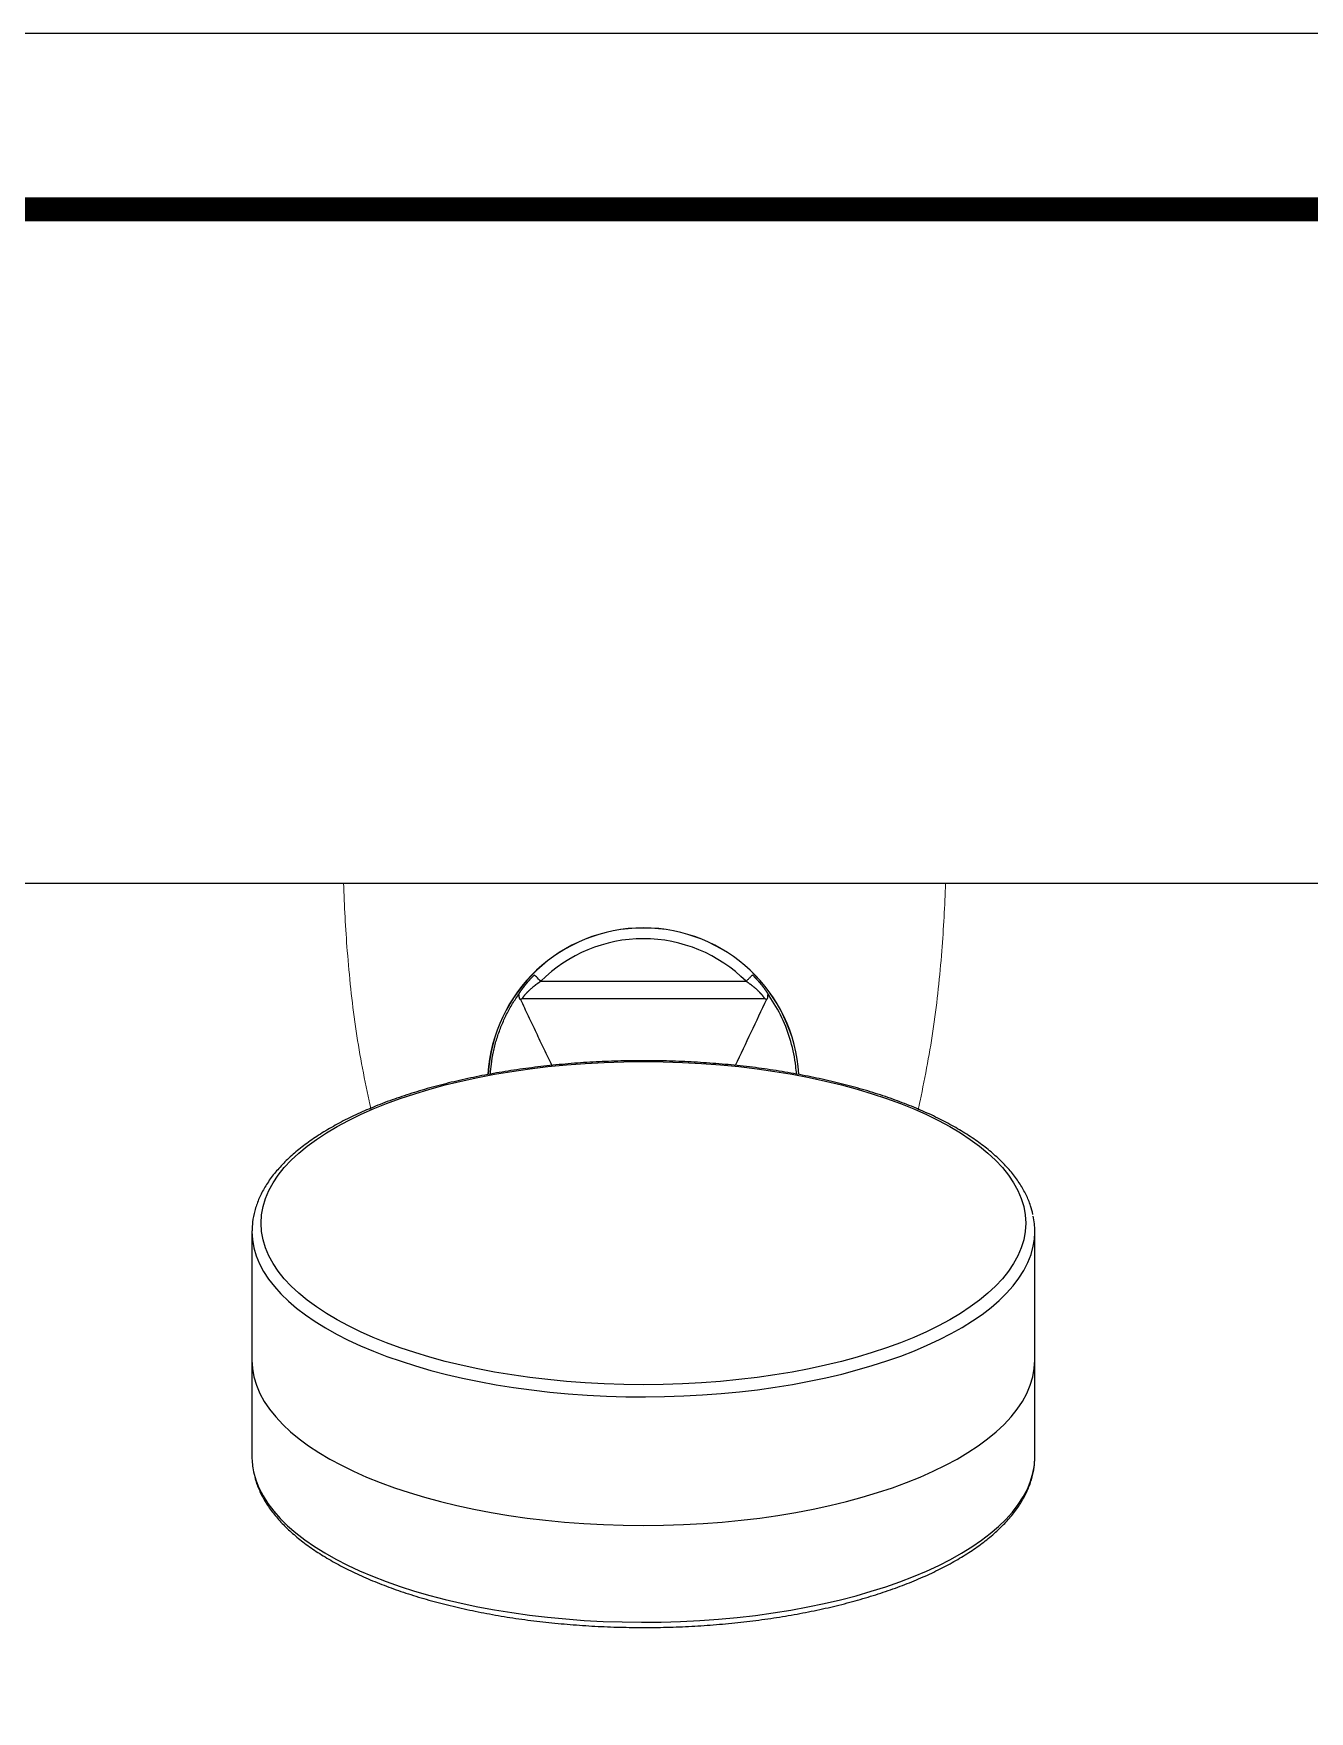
# Model space of a CAD drawing. Extents: x 1151 to 2280, y 0 to 827.
# Drawn here: x 1576 to 1715.3, y 643.6 to 826.8 of the extents above; entities that cross this region are included whole.
import ezdxf

# ---------------------------------------------------------------- set-up
doc = ezdxf.new("R2010")
doc.units = 0
doc.header["$LTSCALE"] = 10
doc.header["$MEASUREMENT"] = 0
doc.layers.get('0').update_dxf_attribs({"linetype": 'CONTINUOUS'})
doc.layers.add('1', color=7, linetype='CONTINUOUS')

msp = doc.modelspace()

# ---------------------------------------------------------------- linework, layer by layer
at = {"ltscale": 0.5}
msp.add_line((1257.48, 734.03), (1980.89, 734.03), dxfattribs=at)
msp.add_lwpolyline([(1151.14, 0), (2279.54, 0), (2279.54, 826.8), (1151.14, 826.8)], close=True, dxfattribs=at)
at = {"color": 5, "linetype": 'ByBlock', "lineweight": 200, "const_width": 2.6}
msp.add_lwpolyline([(1169.29, 35.4), (2261.29, 35.4), (2261.29, 807.6), (1169.29, 807.6)], close=True, dxfattribs=at)
at = {"layer": '1', "color": 7, "linetype": 'Continuous', "lineweight": -3}
for p, q in [((1631.39, 723.31), (1653.82, 723.31)), ((1655.87, 721.39), (1629.34, 721.39)), ((1599.85, 696), (1599.85, 681.95)), ((1685.35, 681.95), (1685.35, 696)), ((1599.85, 681.92), (1599.85, 671.39)), ((1685.35, 671.39), (1685.35, 681.95))]:
    msp.add_line(p, q, dxfattribs=at)
for radius, start, end in [(17.01, 3.4481, 176.5463), (17, 3.4594, 176.535), (15.83, 44.9148, 135.0852)]:
    msp.add_arc((1642.6, 712.13), radius, start, end, dxfattribs=at)
msp.add_ellipse((1642.6, 696.9), major_axis=(-41.75, 0), ratio=0.422618, dxfattribs=at)
for centre, major_axis, start_param, end_param in [((1642.6, 696), (42.75, 0), 0, 0.092677), ((1642.6, 696), (42.75, 0), 3.138647, 3.141593), ((1642.6, 696), (42.75, 0), 3.141593, 6.193355), ((1642.6, 696), (42.75, 0), 6.193355, 6.283185), ((1642.6, 681.95), (42.75, 0), 3.141593, 6.283185), ((1642.6, 681.95), (42.75, 0), 3.141593, 6.283185), ((1642.6, 671.39), (-42.75, 0), 0, 0.090419), ((1642.6, 671.39), (-42.75, 0), 0.090419, 3.141593)]:
    msp.add_ellipse(centre, major_axis=major_axis, ratio=0.422618, start_param=start_param, end_param=end_param, dxfattribs=at)
at = {"layer": '1', "color": 7, "linetype": 'Continuous', "lineweight": 18}
for points, knots in [([(1609.85, 734.03), (1609.86, 734.03), (1609.88, 734.03), (1609.92, 734.03), (1609.93, 734.03), (1609.96, 734.03), (1609.98, 734.03), (1610.06, 734.03), (1610.14, 734.03), (1610.34, 734.03), (1610.46, 734.03), (1610.73, 734.03), (1610.88, 734.03), (1611.09, 734.03), (1611.14, 734.03), (1611.23, 734.03), (1611.27, 734.03), (1611.41, 734.03), (1611.51, 734.03), (1611.81, 734.03), (1612.23, 734.03), (1612.72, 734.03), (1613.23, 734.03), (1613.51, 734.03), (1613.93, 734.03), (1614.08, 734.03), (1614.38, 734.03), (1614.53, 734.03), (1614.99, 734.03), (1615.63, 734.03), (1616.3, 734.03), (1616.83, 734.03), (1617, 734.03), (1617.27, 734.03), (1617.36, 734.03), (1617.55, 734.03), (1617.64, 734.03), (1618.1, 734.03), (1618.47, 734.03), (1618.86, 734.03)], [0, 0, 0, 0, 0.037721, 0.037721, 0.056967, 0.056967, 0.076212, 0.076212, 0.153195, 0.153195, 0.230177, 0.230177, 0.307159, 0.307159, 0.326405, 0.326405, 0.34565, 0.34565, 0.384142, 0.384142, 0.461124, 0.538106, 0.538106, 0.615088, 0.615088, 0.65358, 0.65358, 0.692071, 0.692071, 0.769053, 0.846035, 0.846035, 0.884527, 0.884527, 0.903772, 0.903772, 0.923018, 0.923018, 1, 1, 1, 1]), ([(1609.86, 734.03), (1609.93, 731.56), (1610.22, 726.33), (1611.05, 718.38), (1612.11, 712.63), (1612.78, 709.61), (1612.85, 709.28)], [0, 0, 0, 0, 0.1831369, 0.3876165, 0.5913726, 0.6163989, 0.6163989, 0.6163989, 0.6163989]), ([(1642.08, 734.03), (1640.12, 734.03), (1638.16, 734.03), (1635.23, 734.03), (1634.25, 734.03), (1632.79, 734.03), (1632.05, 734.03), (1631.32, 734.03), (1630.83, 734.03), (1630.59, 734.03), (1629.37, 734.03), (1628.4, 734.03), (1626.46, 734.03), (1625.5, 734.03), (1623.58, 734.03), (1621.67, 734.03), (1619.79, 734.03), (1618.86, 734.03)], [0, 0, 0, 0, 0.25, 0.25, 0.375, 0.375, 0.4375, 0.46875, 0.46875, 0.5, 0.5, 0.625, 0.625, 0.75, 0.75, 0.875, 1, 1, 1, 1]), ([(1643.38, 734.03), (1645.33, 734.03), (1647.29, 734.03), (1650.22, 734.03), (1651.2, 734.03), (1652.67, 734.03), (1653.4, 734.03), (1654.13, 734.03), (1654.62, 734.03), (1654.87, 734.03), (1656.09, 734.03), (1657.06, 734.03), (1658.99, 734.03), (1659.96, 734.03), (1661.87, 734.03), (1663.78, 734.03), (1665.66, 734.03), (1666.6, 734.03)], [0, 0, 0, 0, 0.25, 0.25, 0.375, 0.375, 0.4375, 0.46875, 0.46875, 0.5, 0.5, 0.625, 0.625, 0.75, 0.75, 0.875, 1, 1, 1, 1]), ([(1675.6, 734.03), (1675.59, 734.03), (1675.57, 734.03), (1675.54, 734.03), (1675.52, 734.03), (1675.49, 734.03), (1675.48, 734.03), (1675.4, 734.03), (1675.31, 734.03), (1675.11, 734.03), (1674.99, 734.03), (1674.72, 734.03), (1674.57, 734.03), (1674.36, 734.03), (1674.32, 734.03), (1674.23, 734.03), (1674.18, 734.03), (1674.04, 734.03), (1673.95, 734.03), (1673.65, 734.03), (1673.22, 734.03), (1672.73, 734.03), (1672.22, 734.03), (1671.95, 734.03), (1671.52, 734.03), (1671.37, 734.03), (1671.08, 734.03), (1670.92, 734.03), (1670.46, 734.03), (1669.83, 734.03), (1669.15, 734.03), (1668.63, 734.03), (1668.45, 734.03), (1668.18, 734.03), (1668.09, 734.03), (1667.91, 734.03), (1667.82, 734.03), (1667.35, 734.03), (1666.98, 734.03), (1666.6, 734.03)], [0, 0, 0, 0, 0.037721, 0.037721, 0.056967, 0.056967, 0.076212, 0.076212, 0.153195, 0.153195, 0.230177, 0.230177, 0.307159, 0.307159, 0.326405, 0.326405, 0.34565, 0.34565, 0.384142, 0.384142, 0.461124, 0.538106, 0.538106, 0.615088, 0.615088, 0.65358, 0.65358, 0.692071, 0.692071, 0.769053, 0.846035, 0.846035, 0.884527, 0.884527, 0.903772, 0.903772, 0.923018, 0.923018, 1, 1, 1, 1]), ([(1672.58, 709.19), (1672.66, 709.55), (1673.33, 712.6), (1674.4, 718.38), (1675.23, 726.33), (1675.52, 731.56), (1675.6, 734.03)], [0.3811503, 0.3811503, 0.3811503, 0.3811503, 0.4086274, 0.6123835, 0.8168631, 1, 1, 1, 1])]:
    msp.add_open_spline(points, degree=3, knots=knots, dxfattribs=at)
for points in [[(1642.73, 734.03), (1642.51, 734.03), (1642.29, 734.03), (1642.08, 734.03)], [(1642.73, 734.03), (1642.94, 734.03), (1643.16, 734.03), (1643.38, 734.03)]]:
    msp.add_open_spline(points, degree=3, dxfattribs=at)
at = {"layer": '1', "color": 7, "linetype": 'Continuous', "lineweight": -3}
for points, knots in [([(1628.87, 721.72), (1628.88, 721.73), (1628.89, 721.74), (1628.9, 721.76), (1628.91, 721.78), (1628.92, 721.8), (1628.93, 721.82), (1628.95, 721.84), (1628.96, 721.86), (1628.97, 721.88), (1628.98, 721.9), (1629, 721.92), (1629.01, 721.94), (1629.02, 721.96), (1629.04, 721.98), (1629.05, 722), (1629.06, 722.02), (1629.08, 722.04), (1629.09, 722.07), (1629.1, 722.09), (1629.12, 722.11), (1629.13, 722.13), (1629.15, 722.15), (1629.16, 722.17), (1629.18, 722.2), (1629.19, 722.22), (1629.21, 722.24), (1629.22, 722.26), (1629.24, 722.29), (1629.25, 722.31), (1629.27, 722.33), (1629.29, 722.35), (1629.3, 722.38), (1629.32, 722.4), (1629.34, 722.42), (1629.35, 722.45), (1629.37, 722.47), (1629.39, 722.49), (1629.4, 722.52), (1629.42, 722.54), (1629.44, 722.56), (1629.46, 722.59), (1629.47, 722.61), (1629.49, 722.64), (1629.51, 722.66), (1629.53, 722.68), (1629.55, 722.71), (1629.57, 722.73), (1629.59, 722.76), (1629.6, 722.78), (1629.62, 722.81), (1629.64, 722.83), (1629.67, 722.87), (1629.7, 722.91), (1629.75, 722.96), (1629.79, 723.02), (1629.83, 723.07), (1629.88, 723.12), (1629.92, 723.18), (1629.97, 723.23), (1630.02, 723.29), (1630.06, 723.34), (1630.11, 723.4), (1630.16, 723.45), (1630.21, 723.51), (1630.26, 723.56), (1630.31, 723.62), (1630.36, 723.67), (1630.41, 723.73), (1630.47, 723.78), (1630.52, 723.84), (1630.58, 723.9), (1630.63, 723.95), (1630.67, 723.99), (1630.69, 724.01)], [0, 0, 0, 0, 0.009322, 0.018652, 0.027992, 0.037341, 0.046701, 0.056073, 0.065457, 0.074854, 0.084264, 0.093689, 0.10313, 0.112586, 0.12206, 0.131551, 0.14106, 0.150588, 0.160135, 0.169703, 0.179293, 0.188904, 0.198538, 0.208195, 0.217876, 0.227581, 0.237312, 0.247069, 0.256853, 0.266664, 0.276503, 0.286371, 0.296268, 0.306195, 0.316153, 0.326142, 0.336163, 0.346216, 0.356303, 0.366423, 0.376578, 0.386768, 0.396993, 0.407254, 0.417552, 0.427888, 0.438261, 0.448672, 0.459123, 0.469613, 0.480143, 0.490713, 0.501325, 0.523764, 0.546306, 0.568954, 0.591715, 0.614592, 0.63759, 0.660714, 0.683968, 0.707356, 0.730884, 0.754554, 0.778372, 0.802341, 0.826465, 0.850749, 0.875195, 0.899808, 0.924592, 0.949549, 0.974684, 1, 1, 1, 1]), ([(1631.39, 723.31), (1631.22, 723.48), (1631.04, 723.65), (1630.78, 723.91), (1630.7, 723.99), (1630.69, 724.01)], [0, 0, 0, 0, 0.5, 0.5, 1, 1, 1, 1]), ([(1653.82, 723.31), (1653.86, 723.35), (1653.9, 723.39), (1653.99, 723.48), (1654.03, 723.52), (1654.11, 723.6), (1654.15, 723.64), (1654.23, 723.72), (1654.26, 723.75), (1654.33, 723.81), (1654.36, 723.84), (1654.41, 723.9), (1654.43, 723.92), (1654.47, 723.96), (1654.49, 723.97), (1654.51, 724), (1654.52, 724), (1654.52, 724.01)], [0, 0, 0, 0, 0.125, 0.125, 0.25, 0.25, 0.375, 0.375, 0.5, 0.5, 0.625, 0.625, 0.75, 0.75, 0.875, 0.875, 1, 1, 1, 1]), ([(1654.52, 724.01), (1654.53, 724), (1654.55, 723.98), (1654.57, 723.96), (1654.6, 723.93), (1654.62, 723.91), (1654.65, 723.88), (1654.67, 723.85), (1654.7, 723.83), (1654.72, 723.8), (1654.75, 723.78), (1654.77, 723.75), (1654.79, 723.73), (1654.82, 723.7), (1654.84, 723.68), (1654.87, 723.65), (1654.89, 723.63), (1654.91, 723.6), (1654.94, 723.58), (1654.96, 723.55), (1654.98, 723.52), (1655, 723.5), (1655.03, 723.47), (1655.05, 723.45), (1655.07, 723.42), (1655.09, 723.4), (1655.12, 723.37), (1655.14, 723.35), (1655.16, 723.32), (1655.18, 723.3), (1655.2, 723.27), (1655.22, 723.25), (1655.24, 723.22), (1655.27, 723.2), (1655.29, 723.18), (1655.31, 723.15), (1655.33, 723.13), (1655.35, 723.1), (1655.37, 723.08), (1655.39, 723.05), (1655.41, 723.03), (1655.43, 723), (1655.45, 722.98), (1655.47, 722.95), (1655.49, 722.93), (1655.51, 722.91), (1655.53, 722.88), (1655.55, 722.85), (1655.58, 722.81), (1655.61, 722.77), (1655.65, 722.73), (1655.68, 722.68), (1655.71, 722.64), (1655.74, 722.6), (1655.78, 722.56), (1655.81, 722.51), (1655.84, 722.47), (1655.87, 722.43), (1655.89, 722.39), (1655.92, 722.35), (1655.95, 722.31), (1655.98, 722.27), (1656.01, 722.23), (1656.03, 722.19), (1656.06, 722.15), (1656.08, 722.12), (1656.11, 722.08), (1656.13, 722.04), (1656.16, 722), (1656.18, 721.97), (1656.2, 721.93), (1656.23, 721.89), (1656.25, 721.86), (1656.27, 721.82), (1656.29, 721.79), (1656.31, 721.75), (1656.33, 721.73), (1656.33, 721.72)], [0, 0, 0, 0, 0.011579, 0.02312, 0.034623, 0.046089, 0.057518, 0.06891, 0.080266, 0.091585, 0.102869, 0.114118, 0.125331, 0.13651, 0.147654, 0.158765, 0.169841, 0.180885, 0.191896, 0.202874, 0.21382, 0.224734, 0.235617, 0.246469, 0.25729, 0.268081, 0.278843, 0.289574, 0.300277, 0.310951, 0.321597, 0.332216, 0.342806, 0.35337, 0.363908, 0.374419, 0.384904, 0.395365, 0.4058, 0.416211, 0.426599, 0.436962, 0.447303, 0.457621, 0.467918, 0.478192, 0.488445, 0.498678, 0.517311, 0.535819, 0.554203, 0.572468, 0.590616, 0.60865, 0.626574, 0.64439, 0.662102, 0.679712, 0.697226, 0.714646, 0.731975, 0.749217, 0.766376, 0.783455, 0.800458, 0.817389, 0.834252, 0.851051, 0.867789, 0.88447, 0.901099, 0.91768, 0.934216, 0.950712, 0.967172, 0.9836, 1, 1, 1, 1]), ([(1631.39, 723.31), (1631.38, 723.3), (1631.36, 723.28), (1631.33, 723.26), (1631.29, 723.24), (1631.26, 723.22), (1631.23, 723.2), (1631.2, 723.17), (1631.17, 723.15), (1631.14, 723.13), (1631.11, 723.11), (1631.08, 723.09), (1631.05, 723.07), (1631.02, 723.04), (1630.99, 723.02), (1630.96, 723), (1630.93, 722.98), (1630.9, 722.96), (1630.87, 722.94), (1630.84, 722.92), (1630.82, 722.9), (1630.79, 722.87), (1630.76, 722.85), (1630.74, 722.83), (1630.66, 722.77), (1630.54, 722.68), (1630.38, 722.54), (1630.23, 722.41), (1630.12, 722.31), (1630.06, 722.25), (1630.03, 722.22), (1630, 722.19), (1629.97, 722.16), (1629.94, 722.13), (1629.91, 722.1), (1629.88, 722.07), (1629.85, 722.04), (1629.82, 722.01), (1629.8, 721.98), (1629.77, 721.96), (1629.75, 721.93), (1629.72, 721.9), (1629.7, 721.88), (1629.68, 721.85), (1629.65, 721.83), (1629.63, 721.8), (1629.61, 721.78), (1629.59, 721.75), (1629.57, 721.73), (1629.56, 721.71), (1629.54, 721.69), (1629.52, 721.66), (1629.5, 721.64), (1629.49, 721.62), (1629.47, 721.6), (1629.46, 721.58), (1629.45, 721.56), (1629.43, 721.54), (1629.42, 721.53), (1629.41, 721.51), (1629.4, 721.49), (1629.39, 721.48), (1629.38, 721.46), (1629.37, 721.45), (1629.37, 721.43), (1629.36, 721.42), (1629.35, 721.41), (1629.35, 721.4), (1629.34, 721.39), (1629.34, 721.39)], [0, 0, 0, 0, 0.011674, 0.023269, 0.034787, 0.046227, 0.057589, 0.068874, 0.080081, 0.091211, 0.102264, 0.113241, 0.12414, 0.134963, 0.145709, 0.15638, 0.166974, 0.177492, 0.187935, 0.198302, 0.208594, 0.218811, 0.228953, 0.23902, 0.249013, 0.315437, 0.379135, 0.440191, 0.498702, 0.513122, 0.527413, 0.541577, 0.555616, 0.569533, 0.58333, 0.597008, 0.61057, 0.624019, 0.637356, 0.650585, 0.663707, 0.676726, 0.689643, 0.702462, 0.715185, 0.727815, 0.740355, 0.752808, 0.765176, 0.777464, 0.789674, 0.801809, 0.813872, 0.825867, 0.837798, 0.849667, 0.861477, 0.873233, 0.884939, 0.896597, 0.908211, 0.919785, 0.931323, 0.942828, 0.954304, 0.965756, 0.977187, 0.9886, 1, 1, 1, 1]), ([(1655.87, 721.39), (1655.86, 721.39), (1655.86, 721.39), (1655.86, 721.4), (1655.86, 721.4), (1655.86, 721.41), (1655.85, 721.41), (1655.85, 721.42), (1655.85, 721.43), (1655.84, 721.43), (1655.84, 721.44), (1655.84, 721.44), (1655.83, 721.45), (1655.83, 721.46), (1655.83, 721.46), (1655.82, 721.47), (1655.82, 721.48), (1655.81, 721.49), (1655.81, 721.49), (1655.8, 721.5), (1655.8, 721.51), (1655.79, 721.52), (1655.79, 721.53), (1655.78, 721.53), (1655.78, 721.54), (1655.77, 721.55), (1655.76, 721.56), (1655.76, 721.57), (1655.75, 721.58), (1655.75, 721.59), (1655.74, 721.59), (1655.73, 721.6), (1655.72, 721.61), (1655.72, 721.62), (1655.71, 721.63), (1655.7, 721.64), (1655.7, 721.65), (1655.69, 721.66), (1655.68, 721.67), (1655.67, 721.68), (1655.66, 721.69), (1655.66, 721.7), (1655.65, 721.71), (1655.64, 721.72), (1655.63, 721.74), (1655.62, 721.75), (1655.61, 721.76), (1655.6, 721.77), (1655.59, 721.78), (1655.58, 721.79), (1655.57, 721.8), (1655.56, 721.81), (1655.55, 721.83), (1655.54, 721.84), (1655.53, 721.85), (1655.52, 721.86), (1655.51, 721.87), (1655.5, 721.89), (1655.49, 721.9), (1655.48, 721.91), (1655.47, 721.92), (1655.46, 721.94), (1655.44, 721.95), (1655.43, 721.96), (1655.42, 721.97), (1655.41, 721.99), (1655.4, 722), (1655.38, 722.01), (1655.37, 722.03), (1655.36, 722.04), (1655.35, 722.05), (1655.33, 722.07), (1655.32, 722.08), (1655.31, 722.09), (1655.29, 722.11), (1655.28, 722.12), (1655.26, 722.14), (1655.25, 722.15), (1655.24, 722.16), (1655.22, 722.18), (1655.21, 722.19), (1655.19, 722.21), (1655.18, 722.22), (1655.16, 722.24), (1655.15, 722.25), (1655.13, 722.26), (1655.08, 722.32), (1654.98, 722.41), (1654.83, 722.54), (1654.67, 722.67), (1654.54, 722.78), (1654.45, 722.85), (1654.4, 722.89), (1654.34, 722.93), (1654.29, 722.97), (1654.23, 723.01), (1654.18, 723.05), (1654.12, 723.1), (1654.06, 723.14), (1654, 723.18), (1653.94, 723.22), (1653.88, 723.26), (1653.84, 723.29), (1653.82, 723.31)], [0, 0, 0, 0, 0.00536, 0.010722, 0.016087, 0.021456, 0.026828, 0.032204, 0.037585, 0.04297, 0.048361, 0.053758, 0.059161, 0.06457, 0.069986, 0.07541, 0.080841, 0.08628, 0.091728, 0.097185, 0.102651, 0.108126, 0.113612, 0.119107, 0.124614, 0.130132, 0.135661, 0.141202, 0.146755, 0.152321, 0.1579, 0.163493, 0.169099, 0.174719, 0.180353, 0.186002, 0.191666, 0.197346, 0.203042, 0.208753, 0.214481, 0.220226, 0.225988, 0.231767, 0.237564, 0.24338, 0.249213, 0.255066, 0.260937, 0.266828, 0.272738, 0.278668, 0.284619, 0.29059, 0.296582, 0.302595, 0.30863, 0.314686, 0.320764, 0.326864, 0.332987, 0.339133, 0.345302, 0.351494, 0.35771, 0.36395, 0.370214, 0.376502, 0.382815, 0.389153, 0.395516, 0.401904, 0.408318, 0.414757, 0.421223, 0.427715, 0.434234, 0.440779, 0.447352, 0.453952, 0.460579, 0.467233, 0.473916, 0.480627, 0.487365, 0.494133, 0.500929, 0.559469, 0.620567, 0.684317, 0.750803, 0.770032, 0.789536, 0.809317, 0.829375, 0.849713, 0.870331, 0.891231, 0.912415, 0.933882, 0.955635, 0.977674, 1, 1, 1, 1]), ([(1625.89, 713.19), (1625.91, 713.55), (1625.99, 714.35), (1626.2, 715.6), (1626.53, 716.9), (1626.97, 718.17), (1627.5, 719.41), (1628.13, 720.6), (1628.62, 721.35), (1628.87, 721.72)], [0, 0, 0, 0, 0.118425, 0.265354, 0.412283, 0.559212, 0.706142, 0.853071, 1, 1, 1, 1]), ([(1629.17, 721.32), (1629.15, 721.33), (1629.13, 721.34), (1629.1, 721.38), (1629.09, 721.4), (1629.07, 721.44), (1629.06, 721.47), (1629.05, 721.51), (1629.05, 721.53), (1629.05, 721.56), (1629.05, 721.57), (1629.04, 721.62), (1629.04, 721.66), (1629.04, 721.71), (1629.04, 721.73), (1629.04, 721.76), (1629.04, 721.78), (1629.04, 721.8), (1629.04, 721.81), (1629.04, 721.82), (1629.04, 721.83), (1629.03, 721.84), (1629.03, 721.85), (1629.02, 721.85), (1629.02, 721.85), (1629.01, 721.86), (1629.01, 721.86), (1629.01, 721.86), (1629, 721.86), (1629, 721.86), (1629, 721.85), (1628.99, 721.85), (1628.99, 721.85), (1628.98, 721.84), (1628.97, 721.84), (1628.96, 721.83), (1628.95, 721.82), (1628.94, 721.81), (1628.93, 721.8), (1628.92, 721.78), (1628.92, 721.78), (1628.9, 721.75), (1628.89, 721.74), (1628.87, 721.72)], [0, 0, 0, 0, 0.125, 0.125, 0.25, 0.25, 0.375, 0.375, 0.4375, 0.4375, 0.5, 0.5, 0.625, 0.625, 0.6875, 0.6875, 0.75, 0.75, 0.78125, 0.78125, 0.8125, 0.8125, 0.84375, 0.84375, 0.859375, 0.859375, 0.875, 0.875, 0.882812, 0.882812, 0.890625, 0.890625, 0.90625, 0.90625, 0.921875, 0.921875, 0.9375, 0.9375, 0.953125, 0.953125, 0.96875, 0.96875, 1, 1, 1, 1]), ([(1656.33, 721.72), (1656.32, 721.74), (1656.31, 721.75), (1656.29, 721.78), (1656.29, 721.78), (1656.27, 721.8), (1656.27, 721.81), (1656.26, 721.82), (1656.25, 721.83), (1656.24, 721.84), (1656.23, 721.84), (1656.22, 721.85), (1656.22, 721.85), (1656.21, 721.85), (1656.21, 721.86), (1656.2, 721.86), (1656.2, 721.86), (1656.2, 721.86), (1656.19, 721.86), (1656.19, 721.85), (1656.19, 721.85), (1656.18, 721.85), (1656.18, 721.84), (1656.17, 721.83), (1656.17, 721.82), (1656.17, 721.81), (1656.17, 721.8), (1656.17, 721.78), (1656.16, 721.76), (1656.16, 721.73), (1656.16, 721.71), (1656.16, 721.66), (1656.16, 721.62), (1656.16, 721.57), (1656.16, 721.56), (1656.16, 721.53), (1656.15, 721.51), (1656.15, 721.47), (1656.14, 721.44), (1656.12, 721.4), (1656.11, 721.38), (1656.08, 721.34), (1656.06, 721.33), (1656.04, 721.32)], [0, 0, 0, 0, 0.03125, 0.03125, 0.046875, 0.046875, 0.0625, 0.0625, 0.078125, 0.078125, 0.09375, 0.09375, 0.109375, 0.109375, 0.117187, 0.117187, 0.125, 0.125, 0.140625, 0.140625, 0.15625, 0.15625, 0.1875, 0.1875, 0.21875, 0.21875, 0.25, 0.25, 0.3125, 0.3125, 0.375, 0.375, 0.5, 0.5, 0.5625, 0.5625, 0.625, 0.625, 0.75, 0.75, 0.875, 0.875, 1, 1, 1, 1]), ([(1659.32, 713.19), (1659.3, 713.47), (1659.19, 714.67), (1658.59, 717.67), (1657.39, 720.21), (1656.33, 721.72)], [0, 0, 0, 0, 0.092078, 0.394719, 1, 1, 1, 1]), ([(1642.6, 714.64), (1642.12, 714.64), (1640.73, 714.63), (1638.44, 714.57), (1635.73, 714.42), (1633.04, 714.19), (1630.4, 713.89), (1627.8, 713.52), (1625.27, 713.08), (1622.81, 712.57), (1620.42, 711.99), (1618.13, 711.35), (1615.93, 710.65), (1613.84, 709.88), (1611.87, 709.06), (1610.02, 708.18), (1608.3, 707.24), (1606.72, 706.26), (1605.29, 705.23), (1604.01, 704.15), (1602.89, 703.03), (1601.93, 701.88), (1601.15, 700.69), (1600.55, 699.48), (1600.13, 698.26), (1599.9, 697.11), (1599.86, 696.38), (1599.87, 696.06)], [0, 0, 0, 0, 0.02165, 0.06277, 0.103897, 0.145031, 0.186173, 0.227328, 0.268499, 0.309691, 0.350908, 0.392154, 0.433436, 0.474758, 0.516128, 0.557549, 0.599026, 0.640558, 0.682139, 0.723746, 0.76532, 0.806775, 0.847993, 0.888836, 0.929193, 0.969038, 1, 1, 1, 1]), ([(1685.14, 697.84), (1685.07, 698.17), (1684.88, 698.89), (1684.42, 700), (1683.76, 701.18), (1682.93, 702.33), (1681.92, 703.45), (1680.75, 704.55), (1679.42, 705.6), (1677.94, 706.61), (1676.31, 707.58), (1674.54, 708.5), (1672.65, 709.36), (1670.63, 710.16), (1668.5, 710.91), (1666.26, 711.59), (1663.93, 712.21), (1661.52, 712.76), (1659.02, 713.25), (1656.47, 713.67), (1653.85, 714.01), (1651.19, 714.28), (1648.5, 714.48), (1645.82, 714.6), (1643.86, 714.64), (1642.8, 714.64), (1642.6, 714.64)], [0, 0, 0, 0, 0.033383, 0.075351, 0.117784, 0.160734, 0.204141, 0.247885, 0.291833, 0.335879, 0.379943, 0.423978, 0.467968, 0.511907, 0.555796, 0.599638, 0.643438, 0.687203, 0.730937, 0.774646, 0.818335, 0.862007, 0.905666, 0.949317, 0.990668, 1, 1, 1, 1]), ([(1600.07, 669.59), (1600.12, 669.32), (1600.28, 668.64), (1600.7, 667.57), (1601.33, 666.4), (1602.14, 665.24), (1603.12, 664.11), (1604.26, 663.01), (1605.57, 661.95), (1607.03, 660.93), (1608.63, 659.96), (1610.38, 659.03), (1612.26, 658.16), (1614.26, 657.35), (1616.37, 656.59), (1618.59, 655.9), (1620.9, 655.27), (1623.31, 654.71), (1625.79, 654.21), (1628.34, 653.78), (1630.95, 653.43), (1633.6, 653.15), (1636.29, 652.94), (1639.01, 652.8), (1641.74, 652.74), (1644.47, 652.75), (1647.2, 652.84), (1649.9, 653), (1652.58, 653.24), (1655.22, 653.55), (1657.8, 653.93), (1660.33, 654.38), (1662.78, 654.9), (1665.15, 655.49), (1667.43, 656.14), (1669.61, 656.86), (1671.68, 657.63), (1673.64, 658.47), (1675.47, 659.36), (1677.16, 660.3), (1678.72, 661.29), (1680.13, 662.33), (1681.39, 663.41), (1682.48, 664.54), (1683.41, 665.7), (1684.16, 666.89), (1684.74, 668.1), (1685.13, 669.33), (1685.33, 670.44), (1685.35, 671.14), (1685.34, 671.43)], [0, 0, 0, 0, 0.013775, 0.034059, 0.054558, 0.075307, 0.096285, 0.117436, 0.138696, 0.160009, 0.181338, 0.202654, 0.223949, 0.245219, 0.266465, 0.287688, 0.308891, 0.330076, 0.351245, 0.372402, 0.393549, 0.414688, 0.43582, 0.456948, 0.478073, 0.499196, 0.520321, 0.541446, 0.562576, 0.58371, 0.60485, 0.626, 0.64716, 0.668334, 0.689523, 0.710731, 0.73196, 0.753214, 0.774494, 0.795804, 0.817142, 0.838503, 0.859874, 0.881223, 0.902502, 0.923648, 0.944592, 0.965279, 0.985708, 1, 1, 1, 1])]:
    msp.add_open_spline(points, degree=3, knots=knots, dxfattribs=at)
for points, degree in [([(1629.34, 721.39), (1629.25, 721.35), (1629.17, 721.32)], 2), ([(1629.17, 721.32), (1632.58, 714.13)], 1), ([(1656.04, 721.32), (1654.9, 718.92), (1653.77, 716.52), (1652.63, 714.12)], 3), ([(1656.04, 721.32), (1655.96, 721.35), (1655.87, 721.39)], 2)]:
    msp.add_open_spline(points, degree=degree, dxfattribs=at)

doc.saveas('drawing.dxf')
